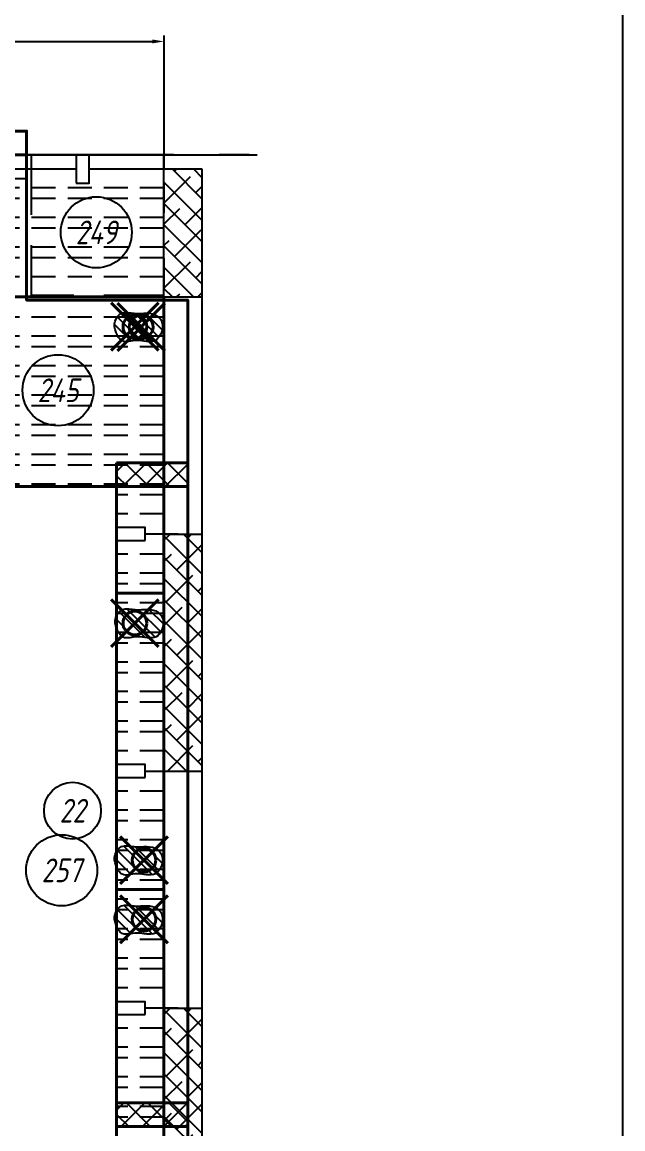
# Model space of a CAD drawing. Header units: millimetres. Extents: x -58926 to 122586, y -58688 to 8347.
# Drawn here: x 101754 to 103021, y 840 to 3175 of the extents above; entities that cross this region are included whole.
import ezdxf
from ezdxf.enums import TextEntityAlignment as Align

# ---------------------------------------------------------------- set-up
doc = ezdxf.new("R2010")
doc.units = ezdxf.units.MM
doc.header["$PDMODE"] = 35
doc.header["$PDSIZE"] = 50
doc.linetypes.add('DASH2DOT', pattern=[31.75, 12.7, -6.35, 0, -6.35, 0, -6.35])
doc.linetypes.add('DASHED', pattern=[19.05, 12.7, -6.35])
for name, color, linetype in [('01 Черновое', 7, 'Continuous'), ('03 Потолок', 7, 'Continuous'), ('101 Крепление', 7, 'Continuous'), ('102 Звукоизоляция', 7, 'Continuous'), ('103 ГВЛ слой 1', 7, 'Continuous'), ('104 ГВЛ слой 2', 7, 'Continuous')]:
    doc.layers.add(name, color=color, linetype=linetype)
doc.layers.add('100 noprint', color=1, linetype='Continuous', plot=False)
doc.styles.get("Standard").update_dxf_attribs({"font": 'arial.ttf'})
doc.styles.add('ГОСТ-ISOCPEUR', font='isocpeui.ttf', dxfattribs={"width": 0.8})
doc.dimstyles.new('ISO-25', dxfattribs={"dimtxt": 2.5, "dimasz": 2.5, "dimexe": 1.25, "dimexo": 0.625, "dimtad": 1, "dimtxsty": 'Standard', "dimcen": 2.5, "dimadec": 0, "dimazin": 0, "dimtfac": 1, "dimtmove": 0, "dimatfit": 3, "dimfxl": 1, "dimarcsym": 0})

# ---------------------------------------------------------------- blocks, each defined once
blk = doc.blocks.new('*D416')
at = {"layer": '01 Черновое', "color": 0, "lineweight": -2}
for p, q in [((98003.1, 2895.2), (98003.1, 3146.6)), ((98028.1, 3134.1), (102028.1, 3134.1)), ((102053.1, 2865.2), (102053.1, 3146.6))]:
    blk.add_line(p, q, dxfattribs=at)
at = {"layer": '01 Черновое', "color": 0}
for points in [[(98028.1, 3138.3), (98028.1, 3129.9), (98003.1, 3134.1)], [(102028.1, 3129.9), (102028.1, 3138.3), (102053.1, 3134.1)]]:
    blk.add_solid(points, dxfattribs=at)
at = {"layer": 'Defpoints', "color": 0}
for p in [(102053.1, 3134.1), (98003.1, 2895.2), (102053.1, 2865.2)]:
    blk.add_point(p, dxfattribs=at)
at = {"layer": '01 Черновое', "color": 0, "insert": (100028.1, 3156.6), "char_height": 25, "attachment_point": 5, "style": 'ГОСТ-ISOCPEUR'}
blk.add_mtext('4050', dxfattribs=at)

msp = doc.modelspace()

# ---------------------------------------------------------------- hatches: boundary and pattern name
at = {"layer": '01 Черновое'}
h = msp.add_hatch(dxfattribs=at)
h.set_pattern_fill('ANSI38', color=256, scale=10, angle=180, style=0)
h.set_pattern_definition([(135, (165071.565, 69358.977), (22.45064, 22.45064), []), (45, (165071.565, 69358.977), (67.351921, 22.45064), [79.375, -47.625])])
h.paths.add_polyline_path([(102053.052, 2595.176), (102053.052, 2865.176), (102133.052, 2865.176), (102133.052, 2595.176)])
h = msp.add_hatch(dxfattribs=at)
h.set_pattern_fill('ANSI38', color=256, scale=10, angle=180, style=0)
h.set_pattern_definition([(135, (163774.54, 70358.977), (22.45064, 22.45064), []), (45, (163774.54, 70358.977), (67.351921, 22.45064), [79.375, -47.625])])
h.paths.add_polyline_path([(102053.052, 1595.176), (102053.052, 2095.176), (102133.052, 2095.176), (102133.052, 1595.176)])
h = msp.add_hatch(dxfattribs=at)
h.set_pattern_fill('ANSI38', color=256, scale=10, angle=180, style=0)
h.set_pattern_definition([(135, (163774.54, 69358.977), (22.45064, 22.45064), []), (45, (163774.54, 69358.977), (67.351921, 22.45064), [79.375, -47.625])])
h.paths.add_polyline_path([(102053.052, 595.176), (102053.052, 1095.176), (102133.052, 1095.176), (102133.052, 595.176)])
at = {"layer": '101 Крепление'}
h = msp.add_hatch(dxfattribs=at)
h.set_pattern_fill('ANSI31', color=5, scale=5, angle=180, style=0)
h.set_pattern_definition([(135, (104799.693, -3e-12), (11.22532, 11.22532), [])])
edge = h.paths.add_edge_path()
edge.add_spline(control_points=[(102050.219, 2533.362), (102050.219, 2541.392), (102035.42, 2567.197), (101997.904, 2556.494), (101963.851, 2566.367), (101946.001, 2543.653), (101950.136, 2520.976), (101964.99, 2495.058), (101998.781, 2508.905), (102036.508, 2492.265), (102050.219, 2522.146), (102050.219, 2533.362)], knot_values=[0, 0, 0, 0, 24.09039364, 73.18784754, 99.9877853, 121.68889408, 145.29658819, 167.74643755, 198.18583422, 237.51289388, 271.16090154, 271.16090154, 271.16090154, 271.16090154], degree=3, periodic=1)
h = msp.add_hatch(dxfattribs=at)
h.set_pattern_fill('ANSI31', color=5, scale=5, angle=180, style=0)
h.set_pattern_definition([(135, (105547.51, -625), (11.22532, 11.22532), [])])
edge = h.paths.add_edge_path()
edge.add_spline(control_points=[(102051.846, 1908.362), (102051.846, 1916.392), (102037.047, 1942.197), (101999.531, 1931.494), (101965.478, 1941.367), (101947.628, 1918.653), (101951.763, 1895.976), (101966.617, 1870.058), (102000.408, 1883.905), (102038.135, 1867.265), (102051.846, 1897.146), (102051.846, 1908.362)], knot_values=[0, 0, 0, 0, 24.09039364, 73.18784754, 99.9877853, 121.68889408, 145.29658819, 167.74643755, 198.18583422, 237.51289388, 271.16090154, 271.16090154, 271.16090154, 271.16090154], degree=3, periodic=1)
h = msp.add_hatch(dxfattribs=at)
h.set_pattern_fill('ANSI31', color=5, scale=5, angle=180, style=0)
h.set_pattern_definition([(135, (104799.693, -1125), (11.22532, 11.22532), [])])
edge = h.paths.add_edge_path()
edge.add_spline(control_points=[(102050.219, 1408.362), (102050.219, 1416.392), (102035.42, 1442.197), (101997.904, 1431.494), (101963.851, 1441.367), (101946.001, 1418.653), (101950.136, 1395.976), (101964.99, 1370.058), (101998.781, 1383.905), (102036.508, 1367.265), (102050.219, 1397.146), (102050.219, 1408.362)], knot_values=[0, 0, 0, 0, 24.09039364, 73.18784754, 99.9877853, 121.68889408, 145.29658819, 167.74643755, 198.18583422, 237.51289388, 271.16090154, 271.16090154, 271.16090154, 271.16090154], degree=3, periodic=1)
h = msp.add_hatch(dxfattribs=at)
h.set_pattern_fill('ANSI31', color=5, scale=5, angle=180, style=0)
h.set_pattern_definition([(135, (104799.693, -1250), (11.22532, 11.22532), [])])
edge = h.paths.add_edge_path()
edge.add_spline(control_points=[(102050.219, 1283.362), (102050.219, 1291.392), (102035.42, 1317.197), (101997.904, 1306.494), (101963.851, 1316.367), (101946.001, 1293.653), (101950.136, 1270.976), (101964.99, 1245.058), (101998.781, 1258.905), (102036.508, 1242.265), (102050.219, 1272.146), (102050.219, 1283.362)], knot_values=[0, 0, 0, 0, 24.09039364, 73.18784754, 99.9877853, 121.68889408, 145.29658819, 167.74643755, 198.18583422, 237.51289388, 271.16090154, 271.16090154, 271.16090154, 271.16090154], degree=3, periodic=1)
at = {"layer": '102 Звукоизоляция', "linetype": 'Continuous', "ltscale": 10}
h = msp.add_hatch(dxfattribs=at)
h.set_pattern_fill('ANSI37', color=74, scale=10, style=0)
h.paths.add_polyline_path([(102053.052, 2195.176), (102053.052, 2245.176), (101953.052, 2245.176), (101953.052, 2195.176)])
h.paths.add_polyline_path([(102103.052, 2195.176), (102103.052, 2245.176), (102053.052, 2245.176), (102053.052, 2195.176)])
h.paths.add_polyline_path([(102053.052, 845.176), (102053.052, 895.176), (101953.052, 895.176), (101953.052, 845.176)])
h.paths.add_polyline_path([(102103.052, 845.176), (102103.052, 895.176), (102053.052, 895.176), (102053.052, 845.176)])

# ---------------------------------------------------------------- linework, layer by layer
at = {"layer": '01 Черновое'}
for p, q in [((98003.052, 2895.176), (102249.435, 2895.176)), ((101227.972, 2865.176), (101867.972, 2865.176)), ((101894.972, 2865.176), (102133.052, 2865.176)), ((102053.052, 2595.176), (102053.052, 2865.176)), ((102133.052, 2865.176), (102133.052, 95.176)), ((101703.052, 2595.176), (102133.052, 2595.176)), ((101953.052, 2195.176), (101053.052, 2195.176)), ((101953.052, 2195.176), (101953.052, 95.176)), ((102083.052, 2095.176), (102013.052, 2095.176)), ((102053.052, 2095.176), (102053.052, 1595.176)), ((102053.052, 2095.176), (102133.052, 2095.176)), ((102083.052, 1095.176), (102013.052, 1095.176)), ((102053.052, 1095.176), (102053.052, 595.176)), ((102053.052, 1095.176), (102133.052, 1095.176))]:
    msp.add_line(p, q, dxfattribs=at)
at = {"layer": '01 Черновое', "linetype": 'DASHED', "ltscale": 5}
for p, q in [((102053.052, 2095.176), (102053.052, 2595.176)), ((102053.052, 1095.176), (102053.052, 1595.176))]:
    msp.add_line(p, q, dxfattribs=at)
at = {"layer": '01 Черновое'}
for points in [[(102053.052, 95.176), (102053.052, 2895.176), (98003.052, 2895.176), (98003.052, 95.176)], [(101953.052, 2195.176), (101953.052, 95.176), (101053.052, 95.176), (101053.052, 2195.176)]]:
    msp.add_lwpolyline(points, close=True, dxfattribs=at)
at = {"layer": '01 Черновое', "flags": 128}
for points in [[(101867.972, 2835.176), (101894.972, 2835.176), (101894.972, 2895.176), (101867.972, 2895.176)], [(102013.052, 2081.676), (102013.052, 2108.676), (101953.052, 2108.676), (101953.052, 2081.676)], [(102013.052, 1581.676), (102013.052, 1608.676), (101953.052, 1608.676), (101953.052, 1581.676)], [(102013.052, 1081.676), (102013.052, 1108.676), (101953.052, 1108.676), (101953.052, 1081.676)]]:
    msp.add_lwpolyline(points, close=True, dxfattribs=at)
at = {"layer": '01 Черновое'}
msp.add_lwpolyline([(102013.052, 1595.176), (102133.052, 1595.176)], dxfattribs=at)
at = {"layer": '03 Потолок'}
for p, q in [((101763.052, 2895.176), (101763.052, 2588.676)), ((98367.052, 2845.176), (101763.052, 2845.176)), ((102053.052, 2588.676), (101763.052, 2588.676))]:
    msp.add_line(p, q, dxfattribs=at)
at = {"layer": '03 Потолок', "linetype": 'DASHED', "ltscale": 10}
for p in [(101772.552, 2895.176), (102053.052, 2598.176)]:
    msp.add_line(p, (101772.552, 2598.176), dxfattribs=at)
at = {"layer": '100 noprint', "linetype": 'DASHED', "ltscale": 4}
for p, q in [((102053.052, 2825.176), (98003.052, 2825.176)), ((102053.052, 2802.676), (98003.052, 2802.676)), ((102053.052, 2762.676), (98003.052, 2762.676)), ((102053.052, 2740.176), (98003.052, 2740.176)), ((102053.052, 2700.176), (98003.052, 2700.176)), ((102053.052, 2677.676), (98003.052, 2677.676)), ((102053.052, 2637.676), (98003.052, 2637.676)), ((102053.052, 2552.676), (98003.052, 2552.676)), ((102053.052, 2512.676), (98003.052, 2512.676)), ((102053.052, 2490.176), (98003.052, 2490.176)), ((102053.052, 2450.176), (98003.052, 2450.176)), ((102053.052, 2427.676), (98003.052, 2427.676)), ((102053.052, 2387.676), (98003.052, 2387.676)), ((102053.052, 2365.176), (98003.052, 2365.176)), ((102053.052, 2325.176), (98003.052, 2325.176)), ((102053.052, 2302.676), (98003.052, 2302.676)), ((102053.052, 2262.676), (98003.052, 2262.676)), ((102053.052, 2240.176), (98003.052, 2240.176)), ((102053.052, 2200.176), (98003.052, 2200.176)), ((102053.052, 2177.676), (101953.052, 2177.676)), ((102053.052, 2137.676), (101953.052, 2137.676)), ((102053.052, 2052.676), (101953.052, 2052.676)), ((102053.052, 2012.676), (101953.052, 2012.676)), ((102053.052, 1990.176), (101953.052, 1990.176)), ((102053.052, 1950.176), (101953.052, 1950.176)), ((102053.052, 1927.676), (101953.052, 1927.676)), ((102053.052, 1887.676), (101953.052, 1887.676)), ((102053.052, 1865.176), (101953.052, 1865.176)), ((102053.052, 1825.176), (101953.052, 1825.176)), ((102053.052, 1802.676), (101953.052, 1802.676)), ((102053.052, 1762.676), (101953.052, 1762.676)), ((102053.052, 1740.176), (101953.052, 1740.176)), ((102053.052, 1700.176), (101953.052, 1700.176)), ((102053.052, 1677.676), (101953.052, 1677.676)), ((102053.052, 1637.676), (101953.052, 1637.676)), ((102053.052, 1552.676), (101953.052, 1552.676)), ((102053.052, 1512.676), (101953.052, 1512.676)), ((102053.052, 1490.176), (101953.052, 1490.176)), ((102053.052, 1450.176), (101953.052, 1450.176)), ((102053.052, 1427.676), (101953.052, 1427.676)), ((102053.052, 1387.676), (101953.052, 1387.676)), ((102053.052, 1365.176), (101953.052, 1365.176)), ((102053.052, 1325.176), (101953.052, 1325.176)), ((102053.052, 1302.676), (101953.052, 1302.676)), ((102053.052, 1262.676), (101953.052, 1262.676)), ((102053.052, 1240.176), (101953.052, 1240.176)), ((102053.052, 1200.176), (101953.052, 1200.176)), ((102053.052, 1177.676), (101953.052, 1177.676)), ((102053.052, 1137.676), (101953.052, 1137.676)), ((102053.052, 1052.676), (101953.052, 1052.676)), ((102053.052, 1012.676), (101953.052, 1012.676)), ((102053.052, 990.176), (101953.052, 990.176)), ((102053.052, 950.176), (101953.052, 950.176)), ((102053.052, 927.676), (101953.052, 927.676)), ((102053.052, 887.676), (101953.052, 887.676)), ((102053.052, 865.176), (101953.052, 865.176))]:
    msp.add_line(p, q, dxfattribs=at)
at = {"layer": '100 noprint'}
for points in [[(96628.276, 4896.337), (96628.276, -1320.331), (103021.232, -1320.331), (103021.232, 4896.337)], [(101953.052, 2195.176), (101953.052, 95.176), (101053.052, 95.176), (101053.052, 2195.176)]]:
    msp.add_lwpolyline(points, close=True, dxfattribs=at)
at = {"layer": '101 Крепление', "color": 5, "start_tangent": (0, 1), "end_tangent": (0, 1)}
for points in [[(102050.219, 2533.362), (102039.104, 2554.736), (101990.373, 2560.72), (101963.573, 2560.72), (101949.68, 2544.049), (101951.818, 2520.538), (101965.08, 2502.425), (101995.503, 2503.439), (102034.83, 2503.439), (102050.219, 2533.362)], [(102051.846, 1908.362), (102040.731, 1929.736), (101992, 1935.72), (101965.2, 1935.72), (101951.307, 1919.049), (101953.445, 1895.538), (101966.707, 1877.425), (101997.13, 1878.439), (102036.457, 1878.439), (102051.846, 1908.362)], [(102050.219, 1408.362), (102039.104, 1429.736), (101990.373, 1435.72), (101963.573, 1435.72), (101949.68, 1419.049), (101951.818, 1395.538), (101965.08, 1377.425), (101995.503, 1378.439), (102034.83, 1378.439), (102050.219, 1408.362)], [(102050.219, 1283.362), (102039.104, 1304.736), (101990.373, 1310.72), (101963.573, 1310.72), (101949.68, 1294.049), (101951.818, 1270.538), (101965.08, 1252.425), (101995.503, 1253.439), (102034.83, 1253.439), (102050.219, 1283.362)]]:
    msp.add_spline(points, degree=3, dxfattribs=at)
at = {"layer": '102 Звукоизоляция', "color": 74, "linetype": 'DASH2DOT', "ltscale": 5}
for points in [[(102053.052, 2995.176), (102053.052, -4.824)], [(102233.052, 2895.176), (97903.052, 2895.176)]]:
    msp.add_lwpolyline(points, dxfattribs=at)
at = {"layer": '102 Звукоизоляция', "color": 74, "linetype": 'Continuous', "lineweight": 40, "ltscale": 10, "flags": 128}
for points in [[(100653.052, 2945.176), (101763.052, 2945.176), (101763.052, 2588.676), (102103.052, 2588.676), (102103.052, 2195.176), (100653.052, 2195.176)], [(101953.052, 2245.176), (101953.052, 845.176), (102103.052, 845.176), (102103.052, 2245.176)], [(101953.052, 895.176), (101953.052, 45.176), (102103.052, 45.176), (102103.052, 895.176)]]:
    msp.add_lwpolyline(points, close=True, dxfattribs=at)
at = {"layer": '102 Звукоизоляция', "color": 74}
msp.add_circle((101860.031, 1511.596), 60, dxfattribs=at)
at = {"layer": '102 Звукоизоляция', "color": 74, "linetype": 'Continuous', "lineweight": 40, "ltscale": 10}
msp.add_point((102004.884, 2531.711), dxfattribs=at)
at = {"layer": '103 ГВЛ слой 1', "color": 6, "lineweight": 40}
for points in [[(101603.052, 2895.176), (101603.052, 2595.176), (101763.052, 2595.176), (101763.052, 2895.176)], [(101953.052, 2195.176), (101603.052, 2195.176), (101603.052, 2595.176), (102053.052, 2595.176), (102053.052, 1345.176), (101953.052, 1345.176)], [(101953.052, 1345.176), (101953.052, 95.176), (102053.052, 95.176), (102053.052, 1345.176)]]:
    msp.add_lwpolyline(points, close=True, dxfattribs=at)
at = {"layer": '103 ГВЛ слой 1', "color": 6}
for centre in [(101910.206, 2731.506), (101829.471, 2398.396)]:
    msp.add_circle(centre, 75, dxfattribs=at)
at = {"layer": '103 ГВЛ слой 1', "color": 6, "lineweight": 40}
for p in [(101991.627, 2532.456), (101991.627, 1907.339), (102010.856, 1407.456), (102010.856, 1282.456)]:
    msp.add_point(p, dxfattribs=at)
at = {"layer": '104 ГВЛ слой 2', "color": 3, "lineweight": 40}
for points in [[(101053.052, 2895.176), (101763.052, 2895.176), (101763.052, 2595.176), (102053.052, 2595.176), (102053.052, 1970.176), (101953.052, 1970.176), (101953.052, 2195.176), (101053.052, 2195.176)], [(102053.052, 1970.176), (102053.052, 720.176), (101953.052, 720.176), (101953.052, 1970.176)]]:
    msp.add_lwpolyline(points, close=True, dxfattribs=at)
at = {"layer": '104 ГВЛ слой 2', "color": 3}
msp.add_circle((101837.117, 1385.79), 75, dxfattribs=at)

# ---------------------------------------------------------------- texts
at = {"layer": '102 Звукоизоляция', "color": 74, "style": 'ГОСТ-ISOCPEUR', "width": 0.8}
msp.add_text('22', height=50, dxfattribs=at).set_placement((101860.031, 1511.596), align=Align.MIDDLE)
at = {"layer": '103 ГВЛ слой 1', "color": 6, "style": 'ГОСТ-ISOCPEUR', "width": 0.8}
for s, p in [('249', (101910.206, 2731.506)), ('245', (101829.471, 2398.396))]:
    msp.add_text(s, height=50, dxfattribs=at).set_placement(p, align=Align.MIDDLE)
at = {"layer": '104 ГВЛ слой 2', "color": 3, "style": 'ГОСТ-ISOCPEUR', "width": 0.8}
msp.add_text('257', height=50, dxfattribs=at).set_placement((101837.117, 1385.79), align=Align.MIDDLE)

# ---------------------------------------------------------------- dimensions: what is measured, and where the dimension line sits
at = {"layer": '01 Черновое'}
dim = msp.add_linear_dim(base=(102053.052, 3134.111), p1=(98003.052, 2895.176), p2=(102053.052, 2865.176), dimstyle='ISO-25', override={"dimtxt": 25, "dimasz": 25, "dimexe": 12.5, "dimexo": 0, "dimgap": 10, "dimtxsty": 'ГОСТ-ISOCPEUR'}, dxfattribs=at)
dim.commit()
dim.dimension.update_dxf_attribs({"geometry": '*D416', "text_midpoint": (100028.052, 3156.611)})

doc.saveas('drawing.dxf')
